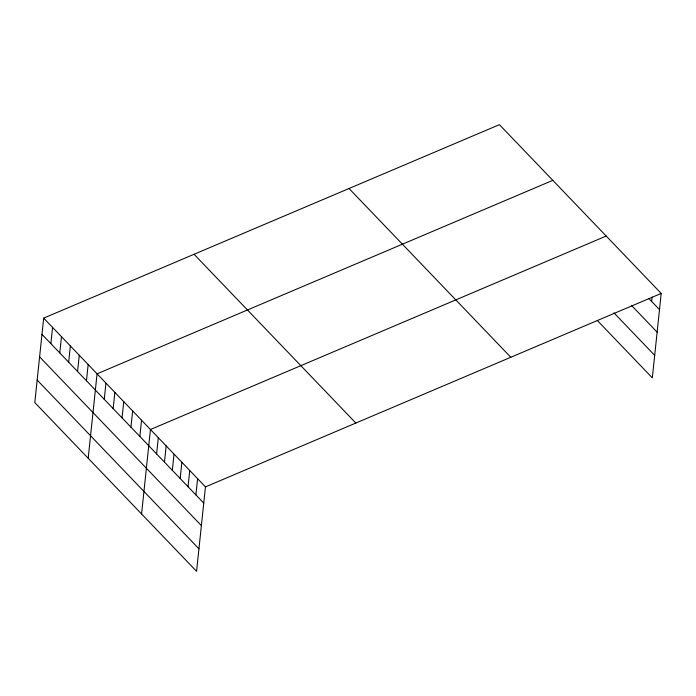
<?xml version="1.0" encoding="UTF-8"?>
<svg xmlns="http://www.w3.org/2000/svg" width="696" height="696" viewBox="0 0 696 696"><rect width="100%" height="100%" fill="white"/><g stroke="black" fill="none" stroke-linecap="round" stroke-linejoin="round"><path stroke-width="1.04" d="M43.674 318.124L34.8 402.575L196.576 571.338L205.459 486.887L43.674 318.124L499.423 124.662L661.2 293.425L652.326 377.876L597.316 320.499M50.869 343.624L52.574 327.407M59.769 352.907L61.474 336.69M68.669 362.19L70.366 345.973M77.561 371.473L79.266 355.256M86.461 380.755L88.166 364.539M88.192 458.264L97.066 373.822L552.807 180.351M104.261 399.321L105.957 383.096M113.152 408.595L114.857 392.379M122.052 417.878L123.757 401.662M130.952 427.161L132.658 410.945M139.852 436.444L141.549 420.227M141.575 513.961L150.449 429.51L606.199 236.048M156.609 453.923L158.305 437.706M164.465 462.118L166.17 445.901M172.321 470.313L174.026 454.097M180.177 478.517L181.882 462.292M188.033 486.713L189.738 470.496M195.898 494.908L197.594 478.691M651.639 301.446L652.091 297.122M205.459 486.887L661.2 293.425M648.776 298.462L659.495 309.642M631.411 305.335L657.128 332.157M613.976 312.878L654.692 355.36M349.027 188.512L510.803 357.265M194.071 254.284L355.856 423.046M41.969 334.35L203.754 503.104M39.602 356.865L201.388 525.619M37.166 380.06L198.943 548.822"/></g></svg>
